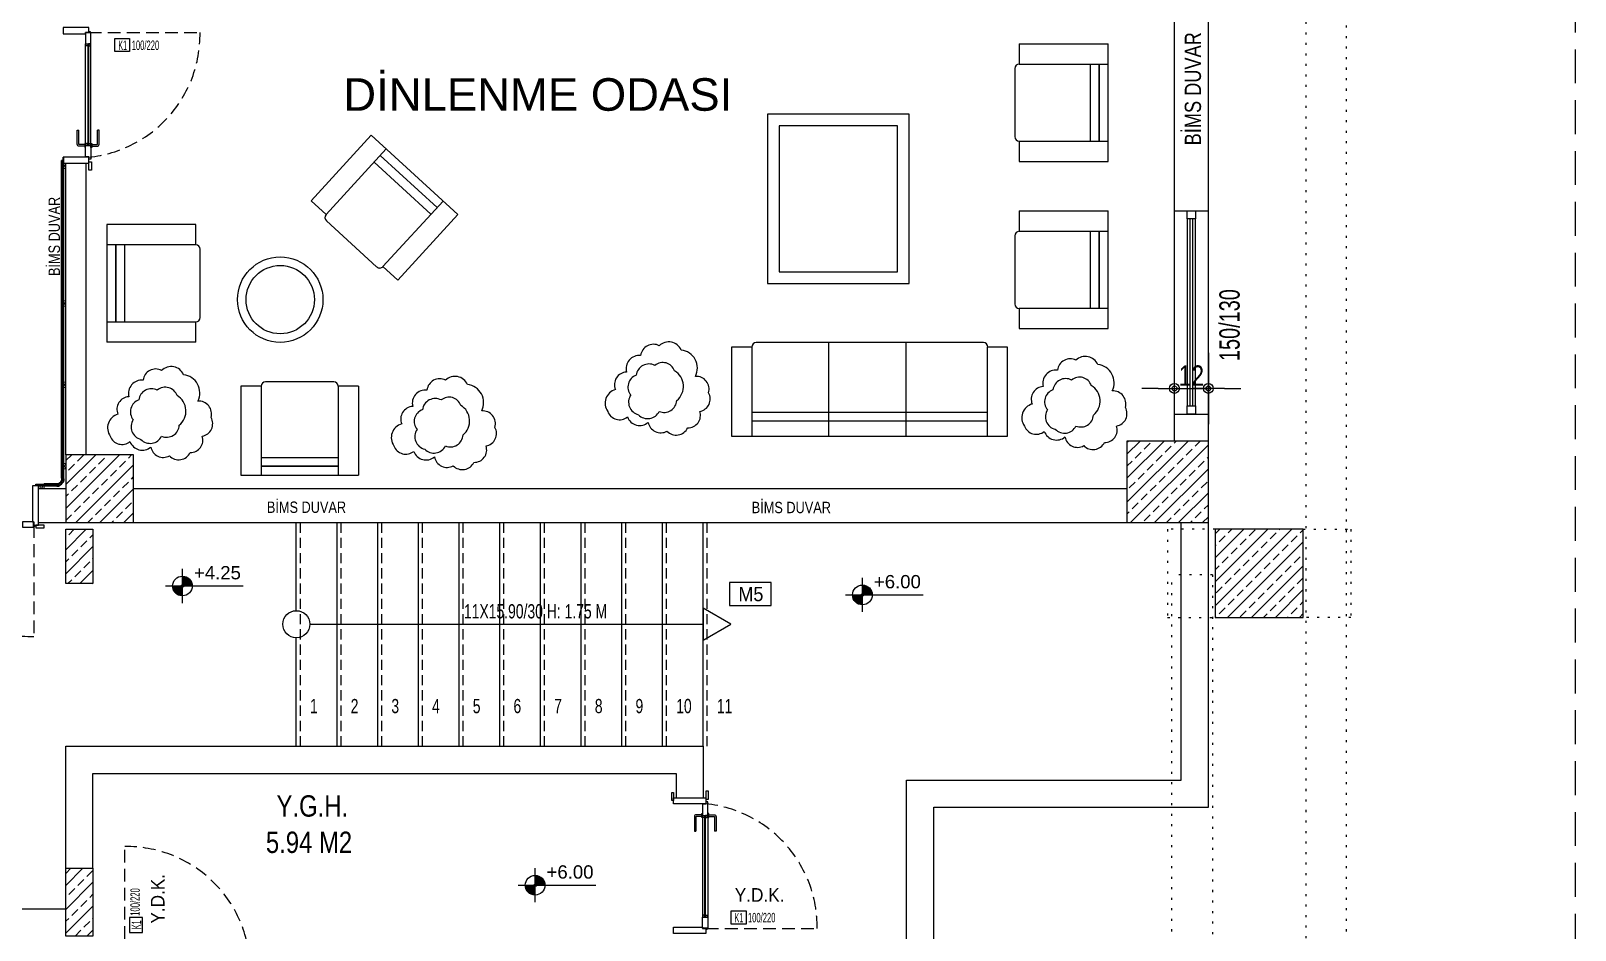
# Model space of a CAD drawing. Header units: centimetres. Extents: x 681015 to 688218, y 3995806 to 4004619.
# Drawn here: x 684278 to 685417, y 4001442 to 4002105 of the extents above; entities that cross this region are included whole.
import ezdxf
from ezdxf.enums import TextEntityAlignment as Align

# ---------------------------------------------------------------- set-up
doc = ezdxf.new("R2010")
doc.units = ezdxf.units.CM
doc.header["$LTSCALE"] = 100
doc.header["$MEASUREMENT"] = 0
doc.header["$PDMODE"] = 3
for name, pattern in [('DOT4', [0.0775, 0.015, -0.0625]), ('DUZ', [500, 500]), ('HIDDEN', [0.375, 0.25, -0.125]), ('HIDDEN2', [0.1875, 0.125, -0.0625])]:
    doc.linetypes.add(name, pattern=pattern)
doc.layers.get('0').update_dxf_attribs({"linetype": 'DUZ'})
doc.layers.add('0 rölöve', color=7, linetype='Continuous', true_color=0xf1380e)
for name, color, linetype in [('A-TEFRİŞ 2', 35, 'Continuous'), ('AGAC', 84, 'Continuous'), ('B-H', 34, 'Continuous'), ('BA', 6, 'Continuous'), ('CAM-PER', 8, 'Continuous'), ('CAM1234', 3, 'Continuous'), ('DIM-IC', 10, 'Continuous'), ('DUV', 4, 'Continuous'), ('IZ1', 8, 'HIDDEN2'), ('kapi', 2, 'Continuous'), ('KOT', 30, 'Continuous'), ('MER', 71, 'Continuous'), ('NOTASYON', 7, 'Continuous'), ('TEXT', 7, 'Continuous'), ('TEXT-ODA-NO', 3, 'Continuous'), ('YAZI', 7, 'Continuous'), ('YZ1', 7, 'Continuous')]:
    doc.layers.add(name, color=color, linetype=linetype)
doc.layers.add('no3_alçıpan kesit', color=14, linetype='Continuous', lineweight=20)
doc.layers.add('no3_kutuprofil kesit', color=74, linetype='Continuous', lineweight=18)
doc.styles.add('ARIEL25S', font='arial.ttf', dxfattribs={"width": 0.9, "height": 75})
doc.styles.add('BAS', font='arial.ttf', dxfattribs={"height": 100})
doc.styles.add('OL', font='arial.ttf', dxfattribs={"width": 0.8, "height": 15})
doc.styles.add('SIMPLEX', font='turkce.shx', dxfattribs={"width": 0.65, "height": 10})
doc.styles.get("Standard").update_dxf_attribs({"font": 'arial.ttf'})
doc.styles.add('TR', font='arial.ttf')
doc.dimstyles.new('ahmet 50', dxfattribs={"dimtxt": 25, "dimasz": 12, "dimexe": 0.18, "dimexo": 0.06, "dimgap": 2, "dimtad": 1, "dimdec": 0, "dimlfac": 0.5, "dimrnd": 1, "dimzin": 9, "dimdsep": 46, "dimtxsty": 'OL', "dimblk": 'DIMDOT2', "dimcen": 0.09, "dimse1": 1, "dimse2": 1, "dimclrd": 256, "dimclre": 256, "dimadec": 0, "dimazin": 0, "dimtfac": 1, "dimtdec": 0, "dimtix": 1, "dimtmove": 2, "dimatfit": 3, "dimldrblk": 'DIMDOT2', "dimfxl": 1, "dimtolj": 1, "dimarcsym": 0})
pattern_1 = [(45, (525.103, -43129.298), (-8.838834765, 8.838834765), []), (45, (533.941, -43129.298), (-8.838834765, 8.838834765), [6.25, -3.125])]

# ---------------------------------------------------------------- blocks, each defined once
blk = doc.blocks.new('K')
at = {"layer": 'KOT'}
for p, q in [((0, -9.49), (0, 9.49)), ((-9.49, 0), (33.83, 0)), ((-5.39, -1.03), (-5.39, 0)), ((-5.15, -1.91), (-5.15, 0)), ((-4.9, -2.47), (-4.9, 0)), ((-4.66, -2.91), (-4.66, 0)), ((-4.41, -3.27), (-4.41, 0)), ((-4.17, -3.57), (-4.17, 0)), ((-3.92, -3.84), (-3.92, 0)), ((-3.68, -4.08), (-3.68, 0)), ((-3.43, -4.28), (-3.43, 0)), ((-3.19, -4.47), (-3.19, 0)), ((-2.94, -4.63), (-2.94, 0)), ((-2.7, -4.78), (-2.7, 0)), ((-2.45, -4.91), (-2.45, 0)), ((-2.21, -5.03), (-2.21, 0)), ((-1.96, -5.13), (-1.96, 0)), ((-1.72, -5.21), (-1.72, 0)), ((-1.47, -5.29), (-1.47, 0)), ((-1.23, -5.35), (-1.23, 0)), ((-0.98, -5.4), (-0.98, 0)), ((-0.74, -5.44), (-0.74, 0)), ((0.25, 5.48), (0.25, 0.66)), ((0.49, 5.47), (0.49, 0.5)), ((0.74, 5.44), (0.74, 0)), ((0.98, 5.4), (0.98, 0)), ((1.23, 5.35), (1.23, 0)), ((1.47, 5.29), (1.47, 0)), ((1.72, 5.21), (1.72, 0)), ((1.96, 5.13), (1.96, 0)), ((2.21, 5.03), (2.21, 0)), ((2.45, 4.91), (2.45, 0)), ((2.7, 4.78), (2.7, 0)), ((2.94, 4.63), (2.94, 0)), ((3.19, 4.47), (3.19, 0)), ((3.43, 4.28), (3.43, 0)), ((3.68, 4.08), (3.68, 0)), ((3.92, 3.84), (3.92, 0)), ((4.17, 3.57), (4.17, 0)), ((4.41, 3.27), (4.41, 0)), ((4.66, 2.91), (4.66, 0)), ((4.9, 2.47), (4.9, 0)), ((5.15, 1.91), (5.15, 0)), ((5.39, 1.03), (5.39, 0)), ((-0.49, -5.47), (-0.49, -0.5)), ((-0.25, -5.48), (-0.25, -0.66))]:
    blk.add_line(p, q, dxfattribs=at)
for radius in [5.49, 0.7]:
    blk.add_circle((0, 0), radius, dxfattribs=at)
blk = doc.blocks.new('DIMDOT2')
at = {"color": 0, "linetype": 'ByBlock'}
blk.add_line((0, -2.1875), (0, 2.1875), dxfattribs=at)
blk.add_line((-1, 0), (1, 0))
for radius in [0.3038, 0.1511]:
    blk.add_circle((0, 0), radius)
blk = doc.blocks.new('*D5612')
at = {"layer": 'DEFPOINTS', "color": 0, "transparency": 16777216}
for p in [(685146.5, 4001841.6), (685121.5, 4001812.7), (685146.5, 4001812.7)]:
    blk.add_point(p, dxfattribs=at)
at = {"layer": 'DIM-IC', "lineweight": -2, "transparency": 16777216}
for p, q in [((685109.5, 4001841.6), (685097.5, 4001841.6)), ((685121.5, 4001841.6), (685146.5, 4001841.6)), ((685158.5, 4001841.6), (685170.5, 4001841.6))]:
    blk.add_line(p, q, dxfattribs=at)
at = {"layer": 'DIM-IC', "lineweight": -2, "transparency": 16777216, "xscale": 12, "yscale": 12, "zscale": 12}
blk.add_blockref('DIMDOT2', (685121.5, 4001841.6), dxfattribs=at)
at = {"layer": 'DIM-IC', "lineweight": -2, "transparency": 16777216, "xscale": 12, "yscale": 12, "zscale": 12, "rotation": 180}
blk.add_blockref('DIMDOT2', (685146.5, 4001841.6), dxfattribs=at)
at = {"layer": 'DIM-IC', "color": 0, "transparency": 16777216, "insert": (685134, 4001851.1), "char_height": 15, "attachment_point": 5, "style": 'OL'}
blk.add_mtext('\\A1;12', dxfattribs=at)
blk = doc.blocks.new('NOT-1')
at = {"layer": 'NOTASYON'}
blk.add_lwpolyline([(15.7, 13.8), (15.7, 0), (0, 0), (0, 13.8)], close=True, dxfattribs=at)
at = {"layer": 'NOTASYON', "style": 'SIMPLEX', "width": 0.55}
for tag, p in [('ISIM', (1.8, -1.4)), ('BOYUT', (17.7, -1.4))]:
    blk.add_attdef(tag, text='', height=10, dxfattribs=at).set_placement(p, align=Align.BOTTOM_LEFT)

msp = doc.modelspace()

# ---------------------------------------------------------------- hatches: boundary and pattern name
at = {"layer": 'B-H'}
h = msp.add_hatch(dxfattribs=at)
h.set_pattern_fill('ANSI33', color=256, scale=50, angle=360, style=0)
h.set_pattern_definition([(45, (34978.611, -43753.245), (-8.838834765, 8.838834765), []), (45, (34987.45, -43753.245), (-8.838834765, 8.838834765), [6.25, -3.125])])
h.paths.add_polyline_path([(684354, 4001792.7), (684304, 4001792.7), (684304, 4001742.7), (684354, 4001742.7)])
h.paths.add_polyline_path([(685146.5, 4001802.7), (685086.5, 4001802.7), (685086.5, 4001742.7), (685146.5, 4001742.7)])
h.paths.add_polyline_path([(685216.5, 4001737.7), (685151.5, 4001737.7), (685151.5, 4001672.7), (685216.5, 4001672.7)])
h = msp.add_hatch(dxfattribs=at)
h.set_pattern_fill('ANSI33', color=256, scale=50, angle=360, style=0)
h.set_pattern_definition(pattern_1)
h.paths.add_polyline_path([(684324, 4001737.7), (684304, 4001737.7), (684304, 4001697.7), (684324, 4001697.7)])
h = msp.add_hatch(dxfattribs=at)
h.set_pattern_fill('ANSI33', color=256, scale=50, angle=360, style=0)
h.set_pattern_definition(pattern_1)
h.paths.add_polyline_path([(684324, 4001487.7), (684304, 4001487.7), (684304, 4001437.7), (684324, 4001437.7)])

# ---------------------------------------------------------------- linework, layer by layer
at = {"layer": 'A-TEFRİŞ 2'}
for p, q in [((685007, 4002095.8), (685007, 4002080.8)), ((685007, 4002095.8), (685072.6, 4002095.8)), ((685072.6, 4002009), (685072.6, 4002095.8)), ((685003.7, 4002077.6), (685003.7, 4002027.3)), ((685007, 4002080.8), (685072.6, 4002080.8)), ((685059.5, 4002024), (685059.5, 4002080.8)), ((685066, 4002024), (685066, 4002080.8)), ((685066, 4002080.8), (685066, 4002024)), ((684925.9, 4002043.9), (684821.4, 4002043.9)), ((684821.4, 4002043.9), (684821.4, 4001919)), ((684925.9, 4001919), (684925.9, 4002043.9)), ((684917.3, 4002035.2), (684830.1, 4002035.2)), ((684830.1, 4002035.2), (684830.1, 4001927.7)), ((684917.3, 4001927.7), (684917.3, 4002035.2)), ((684484.9, 4001979.9), (684529.2, 4002028.3)), ((684593.2, 4001969.8), (684529.2, 4002028.3)), ((685007, 4002024), (685007, 4002009)), ((685007, 4002024), (685072.6, 4002024)), ((684495.9, 4001969.9), (684540.3, 4002018.2)), ((684573.3, 4001970.2), (684531.4, 4002008.6)), ((684577.8, 4001975), (684535.8, 4002013.4)), ((684535.8, 4002013.4), (684577.8, 4001975)), ((685007, 4002009), (685072.6, 4002009)), ((684484.9, 4001979.9), (684495.9, 4001969.9)), ((684537.9, 4001931.5), (684582.2, 4001979.8)), ((684334.3, 4001962.4), (684334.3, 4001875.7)), ((684399.9, 4001962.4), (684334.3, 4001962.4)), ((684399.9, 4001947.5), (684399.9, 4001962.4)), ((684496.2, 4001965.2), (684533.2, 4001931.2)), ((684548.9, 4001921.4), (684593.2, 4001969.8)), ((685007, 4001972.5), (685007, 4001957.5)), ((685007, 4001972.5), (685072.6, 4001972.5)), ((685072.6, 4001885.7), (685072.6, 4001972.5)), ((685003.7, 4001954.2), (685003.7, 4001903.9)), ((685007, 4001957.5), (685072.6, 4001957.5)), ((685059.5, 4001900.7), (685059.5, 4001957.5)), ((685066, 4001900.7), (685066, 4001957.5)), ((685066, 4001957.5), (685066, 4001900.7)), ((684399.9, 4001947.5), (684334.3, 4001947.5)), ((684340.9, 4001947.5), (684340.9, 4001890.6)), ((684340.9, 4001890.6), (684340.9, 4001947.5)), ((684347.4, 4001947.5), (684347.4, 4001890.6)), ((684403.2, 4001893.9), (684403.2, 4001944.2)), ((684537.9, 4001931.5), (684548.9, 4001921.4)), ((684830.1, 4001927.7), (684917.3, 4001927.7)), ((684821.4, 4001919), (684925.9, 4001919)), ((685007, 4001900.7), (685007, 4001885.7)), ((685007, 4001900.7), (685072.6, 4001900.7)), ((684399.9, 4001890.6), (684334.3, 4001890.6)), ((684399.9, 4001875.7), (684399.9, 4001890.6)), ((685007, 4001885.7), (685072.6, 4001885.7)), ((684399.9, 4001875.7), (684334.3, 4001875.7)), ((684794.9, 4001872.1), (684794.9, 4001806.5)), ((684809.8, 4001872.1), (684794.9, 4001872.1)), ((684809.8, 4001872.1), (684809.8, 4001806.5)), ((684980.6, 4001875.4), (684813.1, 4001875.4)), ((684866.7, 4001806.5), (684866.7, 4001875.4)), ((684923.5, 4001875.4), (684923.5, 4001806.5)), ((684983.6, 4001806.5), (684983.6, 4001872.1)), ((684998.5, 4001872.1), (684983.6, 4001872.1)), ((684998.5, 4001806.5), (684998.5, 4001872.1)), ((684448, 4001843.2), (684433.1, 4001843.2)), ((684433.1, 4001843.2), (684433.1, 4001777.6)), ((684448, 4001843.2), (684448, 4001777.6)), ((684501.6, 4001846.5), (684451.3, 4001846.5)), ((684504.9, 4001843.2), (684504.9, 4001777.6)), ((684519.8, 4001843.2), (684504.9, 4001843.2)), ((684519.8, 4001843.2), (684519.8, 4001777.6)), ((684809.8, 4001824), (684983.6, 4001824)), ((684983.6, 4001817.4), (684809.8, 4001817.4)), ((684794.9, 4001806.5), (684998.5, 4001806.5)), ((684448, 4001790.7), (684504.9, 4001790.7)), ((684448, 4001784.2), (684504.9, 4001784.2)), ((684504.9, 4001784.2), (684448, 4001784.2)), ((684433.1, 4001777.6), (684519.8, 4001777.6))]:
    msp.add_line(p, q, dxfattribs=at)
for radius in [31.5, 25.2]:
    msp.add_circle((684462.1, 4001907.1), radius, dxfattribs=at)
for centre, start, end in [((685007, 4002077.6), 90, 180), ((685007, 4002027.3), 180, 270), ((684498.4, 4001967.6), 137.5196, 227.5196), ((685007, 4001954.2), 90, 180), ((684399.9, 4001944.2), 0, 90), ((684535.5, 4001933.7), 227.5196, 317.5196), ((684399.9, 4001893.9), 270, 0), ((685007, 4001903.9), 180, 270), ((684813.1, 4001872.1), 90, 180), ((684980.6, 4001872.1), 0, 90), ((684451.3, 4001843.2), 90, 180), ((684501.6, 4001843.2), 0, 90)]:
    msp.add_arc(centre, 3.28, start, end, dxfattribs=at)
at = {"layer": 'AGAC'}
for points in [[(684757.8, 4001869.9, 0.5206), (684741.6, 4001873.1, 0.5206), (684741.6, 4001873.1, 0.5206), (684727.9, 4001865.9, 0.5206), (684727.9, 4001865.9, 0.5206), (684717.4, 4001853.7, 0.5206), (684717.4, 4001853.7, 0.5206), (684709.3, 4001840.8, 0.5206), (684709.3, 4001840.8, 0.5206), (684703.6, 4001824.7, 0.5206), (684703.6, 4001824.7, 0.5206), (684718.2, 4001820.6, 0.5206), (684718.2, 4001820.6, 0.5206), (684733.5, 4001816.6, 0.5206), (684733.5, 4001816.6, 0.5206), (684747.3, 4001810.1, 0.5206), (684747.3, 4001810.1, 0.5206), (684762.6, 4001812.5, 0.5206), (684762.6, 4001812.5, 0.5206), (684771.5, 4001824.7, 0.5206), (684771.5, 4001824.7, 0.5206), (684778, 4001838.4, 0.5206), (684778, 4001838.4, 0.5206), (684768.3, 4001850.5, 0.5206)], [(684752.9, 4001854.6, 0.5206), (684738.4, 4001858.6, 0.5206), (684738.4, 4001858.6, 0.5206), (684724.6, 4001851.3, 0.5206), (684724.6, 4001851.3, 0.5206), (684720.6, 4001836.8, 0.5206), (684720.6, 4001836.8, 0.5206), (684726.3, 4001822.2, 0.5206), (684726.3, 4001822.2, 0.5206), (684741.6, 4001824.7, 0.5206), (684741.6, 4001824.7, 0.5206), (684754.5, 4001832.7, 0.5206)], [(685065.1, 4001859.2, 0.5206), (685048.9, 4001862.4, 0.5206), (685048.9, 4001862.4, 0.5206), (685035.2, 4001855.1, 0.5206), (685035.2, 4001855.1, 0.5206), (685024.7, 4001843, 0.5206), (685024.7, 4001843, 0.5206), (685016.6, 4001830.1, 0.5206), (685016.6, 4001830.1, 0.5206), (685010.9, 4001813.9, 0.5206), (685010.9, 4001813.9, 0.5206), (685025.5, 4001809.9, 0.5206), (685025.5, 4001809.9, 0.5206), (685040.8, 4001805.8, 0.5206), (685040.8, 4001805.8, 0.5206), (685054.6, 4001799.4, 0.5206), (685054.6, 4001799.4, 0.5206), (685069.9, 4001801.8, 0.5206), (685069.9, 4001801.8, 0.5206), (685078.8, 4001813.9, 0.5206), (685078.8, 4001813.9, 0.5206), (685085.3, 4001827.6, 0.5206), (685085.3, 4001827.6, 0.5206), (685075.6, 4001839.8, 0.5206)], [(684390.9, 4001851.7, 0.5206), (684374.7, 4001854.9, 0.5206), (684374.7, 4001854.9, 0.5206), (684361, 4001847.7, 0.5206), (684361, 4001847.7, 0.5206), (684350.5, 4001835.5, 0.5206), (684350.5, 4001835.5, 0.5206), (684342.4, 4001822.6, 0.5206), (684342.4, 4001822.6, 0.5206), (684336.8, 4001806.4, 0.5206), (684336.8, 4001806.4, 0.5206), (684351.3, 4001802.4, 0.5206), (684351.3, 4001802.4, 0.5206), (684366.7, 4001798.4, 0.5206), (684366.7, 4001798.4, 0.5206), (684380.4, 4001791.9, 0.5206), (684380.4, 4001791.9, 0.5206), (684395.8, 4001794.3, 0.5206), (684395.8, 4001794.3, 0.5206), (684404.6, 4001806.4, 0.5206), (684404.6, 4001806.4, 0.5206), (684411.1, 4001820.2, 0.5206), (684411.1, 4001820.2, 0.5206), (684401.4, 4001832.3, 0.5206)], [(684600.2, 4001844.5, 0.5206), (684584, 4001847.7, 0.5206), (684584, 4001847.7, 0.5206), (684570.3, 4001840.4, 0.5206), (684570.3, 4001840.4, 0.5206), (684559.8, 4001828.3, 0.5206), (684559.8, 4001828.3, 0.5206), (684551.7, 4001815.4, 0.5206), (684551.7, 4001815.4, 0.5206), (684546, 4001799.2, 0.5206), (684546, 4001799.2, 0.5206), (684560.6, 4001795.2, 0.5206), (684560.6, 4001795.2, 0.5206), (684575.9, 4001791.1, 0.5206), (684575.9, 4001791.1, 0.5206), (684589.7, 4001784.6, 0.5206), (684589.7, 4001784.6, 0.5206), (684605, 4001787.1, 0.5206), (684605, 4001787.1, 0.5206), (684613.9, 4001799.2, 0.5206), (684613.9, 4001799.2, 0.5206), (684620.4, 4001812.9, 0.5206), (684620.4, 4001812.9, 0.5206), (684610.7, 4001825.1, 0.5206)], [(685060.2, 4001843.8, 0.5206), (685045.7, 4001847.8, 0.5206), (685045.7, 4001847.8, 0.5206), (685031.9, 4001840.6, 0.5206), (685031.9, 4001840.6, 0.5206), (685027.9, 4001826, 0.5206), (685027.9, 4001826, 0.5206), (685033.6, 4001811.5, 0.5206), (685033.6, 4001811.5, 0.5206), (685048.9, 4001813.9, 0.5206), (685048.9, 4001813.9, 0.5206), (685061.8, 4001822, 0.5206)], [(684386.1, 4001836.3, 0.5206), (684371.5, 4001840.4, 0.5206), (684371.5, 4001840.4, 0.5206), (684357.8, 4001833.1, 0.5206), (684357.8, 4001833.1, 0.5206), (684353.7, 4001818.6, 0.5206), (684353.7, 4001818.6, 0.5206), (684359.4, 4001804, 0.5206), (684359.4, 4001804, 0.5206), (684374.7, 4001806.4, 0.5206), (684374.7, 4001806.4, 0.5206), (684387.7, 4001814.5, 0.5206)], [(684595.3, 4001829.1, 0.5206), (684580.8, 4001833.1, 0.5206), (684580.8, 4001833.1, 0.5206), (684567, 4001825.9, 0.5206), (684567, 4001825.9, 0.5206), (684563, 4001811.3, 0.5206), (684563, 4001811.3, 0.5206), (684568.7, 4001796.8, 0.5206), (684568.7, 4001796.8, 0.5206), (684584, 4001799.2, 0.5206), (684584, 4001799.2, 0.5206), (684596.9, 4001807.3, 0.5206)]]:
    msp.add_lwpolyline(points, format="xyb", close=True, dxfattribs=at)
at = {"layer": 'BA'}
for points in [[(685146.5, 4001802.7), (685086.5, 4001802.7), (685086.5, 4001742.7), (685146.5, 4001742.7)], [(684354, 4001792.7), (684304, 4001792.7), (684304, 4001742.7), (684354, 4001742.7)], [(685216.5, 4001737.7), (685151.5, 4001737.7), (685151.5, 4001672.7), (685216.5, 4001672.7)]]:
    msp.add_lwpolyline(points, close=True, dxfattribs=at)
for points in [[(684304, 4001737.7), (684324, 4001737.7), (684324, 4001697.7), (684304, 4001697.7), (684304, 4001737.7)], [(684304, 4001487.7), (684324, 4001487.7), (684324, 4001437.7), (684304, 4001437.7), (684304, 4001487.7)]]:
    msp.add_lwpolyline(points, dxfattribs=at)
at = {"layer": 'CAM-PER'}
for p, q in [((685121.5, 4001822.7), (685121.5, 4001972.7)), ((685146.5, 4001822.7), (685146.5, 4001972.7))]:
    msp.add_line(p, q, dxfattribs=at)
for points in [[(685131, 4001966.7), (685131, 4001828.7)], [(685137, 4001828.7), (685137, 4001966.7)]]:
    msp.add_lwpolyline(points, dxfattribs=at)
at = {"layer": 'CAM1234'}
for points in [[(685137, 4001972.7), (685137, 4001966.7), (685131, 4001966.7), (685131, 4001972.7)], [(685137, 4001828.7), (685137, 4001822.7), (685131, 4001822.7), (685131, 4001828.7)]]:
    msp.add_lwpolyline(points, close=True, dxfattribs=at)
at = {"layer": 'CAM1234', "lineweight": 25}
for points in [[(685133, 4001828.7), (685133, 4001966.7)], [(685135, 4001828.7), (685135, 4001966.7)]]:
    msp.add_lwpolyline(points, dxfattribs=at)
at = {"layer": 'DUV', "linetype": 'HIDDEN'}
msp.add_line((685417, 4003779.2), (685417, 3997102.9), dxfattribs=at)
at = {"layer": 'DUV'}
for p, q in [((685146.5, 4001972.7), (685146.5, 4002242.7)), ((685121.5, 4001972.7), (685121.5, 4002127.7)), ((684304, 4001792.7), (684304, 4002007.7)), ((684319, 4001792.7), (684319, 4002007.7)), ((685121.5, 4001972.7), (685146.5, 4001972.7)), ((685121.5, 4001802.7), (685121.5, 4001822.7)), ((685121.5, 4001822.7), (685146.5, 4001822.7)), ((685146.5, 4001802.7), (685146.5, 4001822.7)), ((684304, 4001487.7), (684304, 4001577.7)), ((684324, 4001487.7), (684324, 4001557.7)), ((684944, 4001431.2), (684944, 4001532.7))]:
    msp.add_line(p, q, dxfattribs=at)
at = {"layer": 'DUV', "lineweight": -2}
for p, q in [((684304, 4002007.7), (684319, 4002007.7)), ((684284, 4001767.7), (684304, 4001767.7)), ((684284, 4001742.7), (684284, 4001767.7)), ((684354, 4001767.7), (685086.5, 4001767.7)), ((684284, 4001742.7), (684304, 4001742.7)), ((684354, 4001742.7), (685086.5, 4001742.7)), ((684304, 4001577.7), (684774, 4001577.7)), ((684774, 4001577.7), (684774, 4001539.7)), ((684324, 4001557.7), (684754, 4001557.7)), ((684754, 4001557.7), (684754, 4001539.7)), ((684754, 4001539.7), (684774, 4001539.7)), ((683584, 4001457.7), (684304, 4001457.7))]:
    msp.add_line(p, q, dxfattribs=at)
at = {"layer": 'DUV'}
for points in [[(684924, 4001419.7), (684924, 4001552.7), (685126.5, 4001552.7), (685126.5, 4001742.7)], [(684944, 4001532.7), (685146.5, 4001532.7), (685146.5, 4001742.7)]]:
    msp.add_lwpolyline(points, dxfattribs=at)
at = {"layer": 'IZ1', "linetype": 'DOT4'}
for p, q in [((685218.5, 4003375.2), (685218.5, 3997535.2)), ((685248.5, 3997535.2), (685248.5, 4003375.2)), ((685149.5, 4001704.2), (685119.5, 4001704.2)), ((685149.5, 4001704.2), (685119.5, 4001704.2)), ((685119.5, 3997535.2), (685119.5, 4001704.2)), ((685149.5, 4001704.2), (685149.5, 3997535.2))]:
    msp.add_line(p, q, dxfattribs=at)
at = {"layer": 'IZ1', "linetype": 'HIDDEN', "ltscale": 0.3}
for p, q in [((684477, 4001577.7), (684477, 4001742.7)), ((684507, 4001577.7), (684507, 4001742.7)), ((684537, 4001577.7), (684537, 4001742.7)), ((684567, 4001577.7), (684567, 4001742.7)), ((684597, 4001577.7), (684597, 4001742.7)), ((684627, 4001577.7), (684627, 4001742.7)), ((684657, 4001577.7), (684657, 4001742.7)), ((684687, 4001577.7), (684687, 4001742.7)), ((684717, 4001577.7), (684717, 4001742.7)), ((684747, 4001577.7), (684747, 4001742.7)), ((684777, 4001577.7), (684777, 4001742.7))]:
    msp.add_line(p, q, dxfattribs=at)
at = {"layer": 'IZ1', "linetype": 'DOT4'}
for points in [[(685151.5, 4001737.7), (685116.5, 4001737.7), (685116.5, 4001672.7), (685151.5, 4001672.7)], [(685151.5, 4001737.7), (685116.5, 4001737.7), (685116.5, 4001672.7), (685151.5, 4001672.7)], [(685216.5, 4001737.7), (685251.5, 4001737.7), (685251.5, 4001672.7), (685216.5, 4001672.7)], [(685216.5, 4001737.7), (685251.5, 4001737.7), (685251.5, 4001672.7), (685216.5, 4001672.7)]]:
    msp.add_lwpolyline(points, dxfattribs=at)
at = {"layer": 'kapi'}
for points in [[(684321, 4002104.2), (684321, 4002107.7), (684302, 4002107.7), (684302, 4002103.2), (684318.5, 4002103.2), (684318.5, 4002104.2)], [(684318.5, 4002095.7), (684322.5, 4002095.7), (684322.5, 4002104), (684318.5, 4002104)], [(684318.8, 4002095.7), (684320.3, 4002095.7), (684320.3, 4002094.2), (684319.3, 4002094.2), (684318.8, 4002094.7)], [(684322.3, 4002095.7), (684320.8, 4002095.7), (684320.8, 4002094.2), (684321.8, 4002094.2), (684322.3, 4002094.7)], [(684318.5, 4002022.2), (684318, 4002022.2), (684318, 4002019.4), (684318.5, 4002019.4)], [(684318.5, 4002012.5), (684318.5, 4002020.7), (684322.5, 4002020.7), (684322.5, 4002010.7), (684321, 4002010.7), (684321, 4002012.5), (684318.5, 4002012.5)], [(684318.8, 4002020.7), (684320.3, 4002020.7), (684320.3, 4002022.2), (684319.3, 4002022.2), (684318.8, 4002021.7)], [(684322.3, 4002020.7), (684320.8, 4002020.7), (684320.8, 4002022.2), (684321.8, 4002022.2), (684322.3, 4002021.7)], [(684322.5, 4002022.2), (684323.1, 4002022.2), (684323.1, 4002019.4), (684322.5, 4002019.4)], [(684302, 4002009.7), (684300.8, 4002009.7), (684300.8, 4002003.7), (684302, 4002003.7)], [(684302, 4002007.7), (684321, 4002007.7), (684321, 4002012.2), (684302, 4002012.2)], [(684321, 4002008.7), (684323, 4002008.7), (684323, 4002002.7), (684321, 4002002.7)], [(684280.5, 4001740.7), (684284, 4001740.7), (684284, 4001769.7), (684279.5, 4001769.7), (684279.5, 4001743.2), (684280.5, 4001743.2)], [(684282, 4001769.7), (684282, 4001770.9), (684288, 4001770.9), (684288, 4001769.7)], [(684272, 4001743.2), (684272, 4001739.2), (684280.3, 4001739.2), (684280.3, 4001743.2)], [(684282, 4001740.7), (684282, 4001738.7), (684288, 4001738.7), (684288, 4001740.7)], [(684752, 4001537.7), (684750.8, 4001537.7), (684750.8, 4001543.7), (684752, 4001543.7)], [(684776, 4001538.7), (684778, 4001538.7), (684778, 4001544.7), (684776, 4001544.7)], [(684752, 4001539.7), (684776, 4001539.7), (684776, 4001535.2), (684752, 4001535.2)], [(684773.5, 4001535), (684773.5, 4001526.7), (684777.5, 4001526.7), (684777.5, 4001536.7), (684776, 4001536.7), (684776, 4001535), (684773.5, 4001535)], [(684773.5, 4001525.2), (684773, 4001525.2), (684773, 4001528), (684773.5, 4001528)], [(684773.8, 4001526.7), (684775.3, 4001526.7), (684775.3, 4001525.2), (684774.3, 4001525.2), (684773.8, 4001525.7)], [(684777.3, 4001526.7), (684775.8, 4001526.7), (684775.8, 4001525.2), (684776.8, 4001525.2), (684777.3, 4001525.7)], [(684777.5, 4001525.2), (684778.1, 4001525.2), (684778.1, 4001528), (684777.5, 4001528)], [(684773.5, 4001451.7), (684777.5, 4001451.7), (684777.5, 4001443.5), (684773.5, 4001443.5)], [(684773.8, 4001451.7), (684775.3, 4001451.7), (684775.3, 4001453.2), (684774.3, 4001453.2), (684773.8, 4001452.7)], [(684777.3, 4001451.7), (684775.8, 4001451.7), (684775.8, 4001453.2), (684776.8, 4001453.2), (684777.3, 4001452.7)], [(684776, 4001443.2), (684776, 4001439.7), (684752, 4001439.7), (684752, 4001444.2), (684773.5, 4001444.2), (684773.5, 4001443.2)]]:
    msp.add_lwpolyline(points, close=True, dxfattribs=at)
at = {"layer": 'kapi', "linetype": 'HIDDEN2', "ltscale": 0.75}
for points in [[(684321, 4002104.2), (684403, 4002104.2, -0.389764), (684321, 4002012.2)], [(684280.5, 4001740.7), (684280.5, 4001658.7, -0.389764), (684188.5, 4001740.7)], [(684776, 4001443.2), (684858, 4001443.2, 0.389764), (684776, 4001535.2)], [(684347.5, 4001421.7), (684347.5, 4001503.7, -0.389764), (684439.5, 4001421.7)]]:
    msp.add_lwpolyline(points, format="xyb", dxfattribs=at)
at = {"layer": 'kapi'}
for points in [[(684318.5, 4002020.7), (684318.5, 4002095.7)], [(684320.3, 4002095.7), (684320.3, 4002020.7)], [(684320.8, 4002095.7), (684320.8, 4002020.7)], [(684322.5, 4002020.7), (684322.5, 4002095.7)], [(684773.5, 4001526.7), (684773.5, 4001451.7)], [(684775.3, 4001451.7), (684775.3, 4001526.7)], [(684775.8, 4001451.7), (684775.8, 4001526.7)], [(684777.5, 4001526.7), (684777.5, 4001451.7)]]:
    msp.add_lwpolyline(points, dxfattribs=at)
for points in [[(684318, 4002020.2), (684314, 4002020.2, -0.414214), (684312.5, 4002021.7), (684312.5, 4002032.2), (684313.7, 4002032.2)], [(684318, 4002021.4), (684314, 4002021.4, -0.414214), (684313.7, 4002021.7), (684313.7, 4002032.2)], [(684323.1, 4002020.2), (684327, 4002020.2, 0.414214), (684328.5, 4002021.7), (684328.5, 4002032.2), (684327.3, 4002032.2)], [(684323.1, 4002021.4), (684327, 4002021.4, 0.414214), (684327.3, 4002021.7), (684327.3, 4002032.2)], [(684773, 4001527.2), (684769, 4001527.2, 0.414214), (684767.5, 4001525.7), (684767.5, 4001515.2), (684768.7, 4001515.2)], [(684773, 4001526), (684769, 4001526, 0.414214), (684768.7, 4001525.7), (684768.7, 4001515.2)], [(684778.1, 4001527.2), (684782, 4001527.2, -0.414214), (684783.5, 4001525.7), (684783.5, 4001515.2), (684782.3, 4001515.2)], [(684778.1, 4001526), (684782, 4001526, -0.414214), (684782.3, 4001525.7), (684782.3, 4001515.2)]]:
    msp.add_lwpolyline(points, format="xyb", dxfattribs=at)
for centre in [(684321.6, 4002104.4), (684280.8, 4001740.2), (684776.6, 4001443)]:
    msp.add_circle(centre, 0.484, dxfattribs=at)
at = {"layer": 'MER'}
for p, q in [((684474, 4001677.7), (684474, 4001742.7)), ((684504, 4001577.7), (684504, 4001742.7)), ((684534, 4001577.7), (684534, 4001742.7)), ((684564, 4001577.7), (684564, 4001742.7)), ((684594, 4001577.7), (684594, 4001742.7)), ((684624, 4001577.7), (684624, 4001742.7)), ((684654, 4001577.7), (684654, 4001742.7)), ((684684, 4001577.7), (684684, 4001742.7)), ((684714, 4001577.7), (684714, 4001742.7)), ((684744, 4001577.7), (684744, 4001742.7)), ((684774, 4001577.7), (684774, 4001742.7)), ((684484, 4001667.7), (684774, 4001667.7)), ((684474, 4001577.7), (684474, 4001657.7))]:
    msp.add_line(p, q, dxfattribs=at)
msp.add_lwpolyline([(684794.4, 4001667.7), (684774, 4001679.5), (684774, 4001655.9)], close=True, dxfattribs=at)
msp.add_circle((684474, 4001667.7), 10, dxfattribs=at)
at = {"layer": 'no3_alçıpan kesit', "lineweight": 35}
msp.add_line((684300.9, 4002009.7), (684300.9, 4001775.9), dxfattribs=at)
for points in [[(684302.1, 4002012.2), (684302.1, 4001775.9)], [(684297.3, 4001769.7), (684288, 4001769.7)]]:
    msp.add_lwpolyline(points, dxfattribs=at)
for points in [[(684300.9, 4001775.9, -0.476624), (684297.3, 4001770.9), (684288, 4001770.9), (684297.3, 4001770.9), (684288, 4001770.9)], [(684297.3, 4001769.7, 0.031165), (684298.1, 4001769.7)], [(684298.1, 4001769.7, 0.046659), (684299.2, 4001770)], [(684302.1, 4001775.9, -0.362411), (684299.2, 4001770)]]:
    msp.add_lwpolyline(points, format="xyb", dxfattribs=at)
at = {"layer": 'no3_kutuprofil kesit'}
for points in [[(684304, 4002003.7), (684302, 4002003.7), (684302, 4002007.7), (684304, 4002007.7), (684304, 4002003.7), (684302, 4002007.7), (684302, 4002003.7), (684304, 4002007.7)], [(684304, 4001902.3), (684302, 4001902.3), (684302, 4001906.3), (684304, 4001906.3), (684304, 4001902.3), (684302, 4001906.3), (684302, 4001902.3), (684304, 4001906.3)], [(684304, 4001842.3), (684302, 4001842.3), (684302, 4001846.3), (684304, 4001846.3), (684304, 4001842.3), (684302, 4001846.3), (684302, 4001842.3), (684304, 4001846.3)], [(684304, 4001782.3), (684302, 4001782.3), (684302, 4001786.3), (684304, 4001786.3), (684304, 4001782.3), (684302, 4001786.3), (684302, 4001782.3), (684304, 4001786.3)], [(684288, 4001769.7), (684288, 4001767.7), (684284, 4001767.7), (684284, 4001769.7), (684288, 4001769.7), (684284, 4001767.7), (684288, 4001767.7), (684284, 4001769.7)]]:
    msp.add_lwpolyline(points, dxfattribs=at)
at = {"layer": 'TEXT-ODA-NO'}
msp.add_lwpolyline([(684793.4, 4001681.4), (684824.1, 4001681.4), (684824.1, 4001698.5), (684793.4, 4001698.5)], close=True, dxfattribs=at)

# ---------------------------------------------------------------- block references
at = {"layer": 'KOT', "xscale": 1.3230000003241, "yscale": 1.3230000003241, "zscale": 1.3230000003241}
for p in [(684390, 4001695.9), (684891.4, 4001689.3), (684650.1, 4001475.2)]:
    msp.add_blockref('K', p, dxfattribs=at)
at = {"layer": 'NOTASYON'}
ref = msp.add_blockref('NOT-1', (684340.1, 4002090.1), dxfattribs=dict(at, xscale=0.7000000001862645, yscale=0.7000000001862645, zscale=0.7000000001862645))
ref.add_attrib('BOYUT', '100/220', dxfattribs={"height": 7, "style": 'SIMPLEX', "width": 0.6}).set_placement((684352.6, 4002089.1), align=Align.BOTTOM_LEFT)
ref.add_attrib('ISIM', 'K1', dxfattribs={"height": 7, "style": 'SIMPLEX', "width": 0.55}).set_placement((684342.7, 4002089.1), align=Align.BOTTOM_LEFT)
ref = msp.add_blockref('NOT-1', (684351, 4001440.3), dxfattribs=dict(at, xscale=-0.6999999999534339, yscale=0.7000000001862645, zscale=0.7, rotation=270))
ref.add_attrib('BOYUT', '100/220', dxfattribs={"height": 7, "rotation": 90, "style": 'SIMPLEX', "width": 0.6}).set_placement((684360.7, 4001452.7), align=Align.BOTTOM_LEFT)
ref.add_attrib('ISIM', 'K1', dxfattribs={"height": 7, "rotation": 90, "style": 'SIMPLEX', "width": 0.55}).set_placement((684361.7, 4001442.8), align=Align.BOTTOM_LEFT)
ref = msp.add_blockref('NOT-1', (684794.6, 4001446.6), dxfattribs=dict(at, xscale=0.7000000001862645, yscale=0.7000000001862645, zscale=0.7000000001862645))
ref.add_attrib('BOYUT', '100/220', dxfattribs={"height": 7, "style": 'SIMPLEX', "width": 0.6}).set_placement((684807, 4001445.7), align=Align.BOTTOM_LEFT)
ref.add_attrib('ISIM', 'K1', dxfattribs={"height": 7, "style": 'SIMPLEX', "width": 0.55}).set_placement((684797.1, 4001445.7), align=Align.BOTTOM_LEFT)

# ---------------------------------------------------------------- texts
at = {"layer": '0 rölöve', "color": 252}
msp.add_text('DİNLENME ODASI', height=24, dxfattribs=at).set_placement((684508.6, 4002046.4))
at = {"layer": 'KOT', "style": 'TR'}
for s, p in [('+4.25', (684398.5, 4001700.8)), ('+6.00', (684899.9, 4001694.2)), ('+6.00', (684658.5, 4001480.1))]:
    msp.add_text(s, height=9.8, rotation=360, dxfattribs=at).set_placement(p)
at = {"layer": 'TEXT', "style": 'ARIEL25S', "width": 0.9}
msp.add_text('Y.D.K.', height=10.08, rotation=90, dxfattribs=at).set_placement((684376.8, 4001446.9))
msp.add_text('Y.D.K.', height=10.08, dxfattribs=at).set_placement((684797.3, 4001463))
at = {"layer": 'TEXT-ODA-NO', "style": 'ARIEL25S', "width": 0.9}
msp.add_text('M5', height=10.5, dxfattribs=at).set_placement((684809.2, 4001684.7), align=Align.CENTER)
at = {"layer": 'YAZI', "style": 'BAS', "width": 0.8}
for height, p in [(12, (685141.1, 4002020.9)), (8.4, (684299.7, 4001924.5))]:
    msp.add_text('BİMS DUVAR ', height=height, rotation=90, dxfattribs=at).set_placement(p)
for p in [(684452.3, 4001749.8), (684809.8, 4001749.6)]:
    msp.add_text('BİMS DUVAR ', height=8.4, dxfattribs=at).set_placement(p)
for s, p in [('Y.G.H.', (684485.8, 4001525.8)), ('5.94 M2 ', (684485.8, 4001499))]:
    msp.add_text(s, height=15.75, dxfattribs=at).set_placement(p, align=Align.CENTER)
at = {"layer": 'YZ1', "style": 'OL', "width": 0.7}
msp.add_text('150/130', height=15, rotation=90, dxfattribs=at).set_placement((685169.6, 4001861.8))
for s, p in [('11X15.90/30 H: 1.75 M', (684597.6, 4001672)), ('1', (684484.1, 4001602.1)), ('2', (684514.1, 4001602.1)), ('3', (684544.1, 4001602.1)), ('4', (684574.1, 4001602.1)), ('5', (684604.1, 4001602.1)), ('6', (684634.1, 4001602.1)), ('7', (684664.1, 4001602.1)), ('8', (684694.1, 4001602.1)), ('9', (684724.1, 4001602.1)), ('10', (684754.1, 4001602.1)), ('11', (684784.1, 4001602.1))]:
    msp.add_text(s, height=10.5, dxfattribs=at).set_placement(p)

# ---------------------------------------------------------------- dimensions: what is measured, and where the dimension line sits
at = {"layer": 'DIM-IC'}
dim = msp.add_linear_dim(base=(685146.538267, 4001841.5706361), p1=(685121.538267, 4001812.7064569), p2=(685146.538267, 4001812.7064569), dimstyle='ahmet 50', dxfattribs=at)
dim.commit()
dim.dimension.update_dxf_attribs({"geometry": '*D5612', "text_midpoint": (685134.038267, 4001851.1013319)})

doc.saveas('drawing.dxf')
